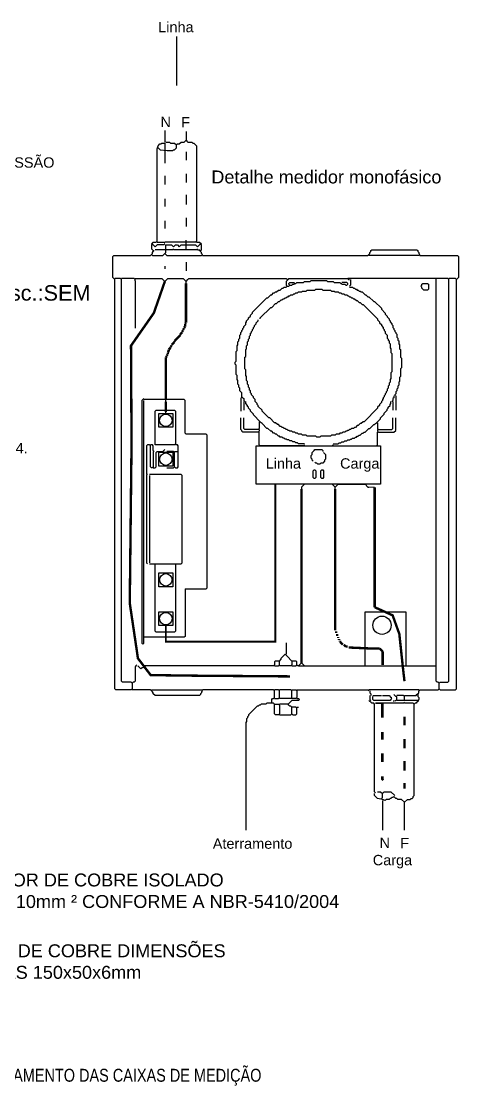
# Model space of a CAD drawing. Header units: millimetres. Extents: x 425 to 646, y 332 to 411.
# Drawn here: x 468.614 to 470.365, y 349.73 to 353.849 of the extents above; entities that cross this region are included whole.
import ezdxf

# ---------------------------------------------------------------- set-up
doc = ezdxf.new("R2010")
doc.units = ezdxf.units.MM
doc.linetypes.add('CONTINU', pattern=[0])
doc.linetypes.add('HIDDEN', pattern=[0.375, 0.25, -0.125])
for name, color, linetype in [('Alvenaria', 7, 'Continuous'), ('C01', 1, 'Continuous'), ('Elétrico', 5, 'Continuous'), ('TRACE', 5, 'Continuous')]:
    doc.layers.add(name, color=color, linetype=linetype)
doc.layers.add('Cota', color=7, linetype='Continuous', lineweight=25)
doc.layers.add('VP', color=1, linetype='Continuous', plot=False)
doc.styles.add('ARIAL', font='arial.ttf')
doc.dimstyles.get("Standard").update_dxf_attribs({"dimtxt": 0.18, "dimasz": 0.18, "dimexe": 0.18, "dimexo": 0.0625, "dimgap": 0.09, "dimtad": 0, "dimtih": 1, "dimtoh": 1, "dimdec": 4, "dimzin": 0, "dimdsep": 46, "dimtxsty": 'Standard', "dimcen": 0.09, "dimadec": 0, "dimazin": 0, "dimtfac": 1, "dimtdec": 4, "dimtofl": 0, "dimtmove": 0, "dimatfit": 3, "dimfxl": 0, "dimtolj": 1, "dimtzin": 0, "dimarcsym": 0})

msp = doc.modelspace()

# ---------------------------------------------------------------- linework, layer by layer
at = {"layer": 'Alvenaria'}
msp.add_line((469.24251, 351.46597), (469.08634, 351.46597), dxfattribs=at)
for points in [[(469.08634, 352.38843), (469.08262, 352.38472), (469.0789, 352.381), (469.0789, 352.25086), (469.0789, 352.24714), (469.0789, 352.24342), (469.0789, 351.65221), (469.0789, 351.64849), (469.0789, 351.64477), (469.0789, 351.44218), (469.08262, 351.43847), (469.08634, 351.44218), (469.08634, 352.37356), (469.08634, 352.37728), (469.08634, 352.381)], [(469.24623, 351.65221), (469.32803, 351.65221), (469.33175, 351.65593), (469.33175, 352.24714), (469.32803, 352.25086), (469.25738, 352.25086), (469.25366, 352.25086), (469.24994, 352.25086), (469.24623, 352.25457), (469.24623, 352.381), (469.24251, 352.38472), (469.1793, 352.38472), (469.17558, 352.38472), (469.17186, 352.38472), (469.09377, 352.38472), (469.09006, 352.38472), (469.08634, 352.38472)], [(469.12352, 352.18393), (469.12352, 352.18021), (469.12352, 352.17649), (469.12352, 352.12443), (469.1198, 352.12072), (469.11608, 352.12072), (469.11237, 352.12443), (469.11237, 352.1988), (469.11237, 352.20252), (469.11237, 352.20624), (469.10865, 352.20995), (469.10493, 352.20995), (469.10121, 352.20995), (469.09749, 352.20624), (469.09749, 352.09841), (469.10121, 352.09469)], [(469.12724, 352.18393), (469.12352, 352.18764), (469.12352, 352.1988), (469.12352, 352.20252), (469.12352, 352.20624), (469.1198, 352.20995), (469.11608, 352.20995), (469.11237, 352.20995)], [(469.20532, 352.12443), (469.20904, 352.12072), (469.21648, 352.12072), (469.2202, 352.12443), (469.2202, 352.17649), (469.2202, 352.18021), (469.2202, 352.18393), (469.2202, 352.1988), (469.2202, 352.20252), (469.2202, 352.20624), (469.21648, 352.20995), (469.21276, 352.20995), (469.20904, 352.20995)], [(469.12352, 352.12072), (469.12724, 352.12072), (469.13096, 352.12072), (469.13468, 352.12443), (469.13468, 352.17277), (469.13468, 352.17649), (469.13468, 352.18021), (469.13839, 352.18393), (469.1607, 352.18393), (469.16442, 352.18764), (469.16814, 352.19136)], [(469.17558, 352.12072), (469.1793, 352.12072), (469.18301, 352.12072), (469.20161, 352.12072), (469.20532, 352.12443), (469.20532, 352.17277), (469.20532, 352.17649), (469.20532, 352.18021), (469.20161, 352.18393), (469.18301, 352.18393), (469.1793, 352.18393), (469.17558, 352.18393)], [(469.20532, 352.18393), (469.20904, 352.18393), (469.21276, 352.18393), (469.21648, 352.18393)], [(469.09749, 352.09469), (469.09749, 352.09097), (469.09749, 352.08725), (469.09749, 351.7526), (469.10121, 351.74888)], [(469.10865, 351.74888), (469.11237, 351.74888), (469.11608, 351.74888), (469.23135, 351.74888), (469.23507, 351.7526), (469.23507, 352.08353), (469.23507, 352.08725), (469.23507, 352.09097), (469.23135, 352.09469), (469.11608, 352.09469), (469.11237, 352.09469), (469.10865, 352.09469)], [(469.10865, 352.09097), (469.10865, 352.08725), (469.10865, 352.08353), (469.10865, 351.7526)], [(469.20904, 351.74888), (469.20904, 351.51091), (469.20904, 351.50719), (469.20904, 351.4886), (469.20532, 351.48488), (469.17186, 351.48488), (469.13468, 351.48488), (469.13096, 351.4886), (469.13096, 351.50719), (469.13096, 351.51091), (469.13096, 351.74888)]]:
    msp.add_lwpolyline(points, dxfattribs=at)
msp.add_lwpolyline([(469.13096, 352.21367), (469.13096, 352.3401), (469.13468, 352.34381), (469.13839, 352.34381), (469.17186, 352.34381), (469.17558, 352.34381), (469.1793, 352.34381), (469.20532, 352.34381), (469.20904, 352.3401), (469.20904, 352.21367), (469.20532, 352.20995), (469.1793, 352.20995), (469.17558, 352.20995), (469.17186, 352.20995), (469.13839, 352.20995), (469.13468, 352.20995), (469.13096, 352.20995)], close=True, dxfattribs=at)
at = {"layer": 'Alvenaria', "color": 2}
msp.add_lwpolyline([(469.24623, 351.65221), (469.24623, 351.64849), (469.24623, 351.64477), (469.24623, 351.46827), (469.24251, 351.46597)], dxfattribs=at)
at = {"layer": 'Elétrico', "color": 2}
for p, q in [((469.24994, 352.84207), (469.25738, 352.8495)), ((469.24994, 352.83835), (469.24994, 352.84207)), ((469.24994, 352.83463), (469.24994, 352.83835)), ((469.25738, 352.8495), (469.2611, 352.85322)), ((469.2611, 352.85322), (469.26482, 352.85322)), ((469.26482, 352.85322), (469.63665, 352.85322)), ((469.63665, 352.85322), (469.64037, 352.8495)), ((469.64037, 352.8495), (469.64408, 352.8495)), ((469.64408, 352.8495), (469.6478, 352.85322)), ((469.6478, 352.85322), (469.65152, 352.85322)), ((469.65152, 352.85322), (469.87462, 352.85322)), ((469.87462, 352.85322), (469.87834, 352.8495)), ((469.87834, 352.8495), (469.88206, 352.8495)), ((469.17186, 352.381), (469.17186, 352.38472)), ((469.17186, 352.37728), (469.17186, 352.381)), ((469.17186, 352.3401), (469.17186, 352.34381)), ((469.17186, 352.33266), (469.17186, 352.33638)), ((469.17186, 352.32894), (469.17186, 352.33266)), ((469.17186, 352.32522), (469.17186, 352.32894)), ((469.70358, 352.05379), (469.69614, 352.04635)), ((469.69614, 352.04635), (469.69614, 352.04263)), ((469.7073, 352.0575), (469.70358, 352.05379)), ((469.71101, 352.0575), (469.7073, 352.0575)), ((469.81513, 352.0575), (469.71101, 352.0575)), ((469.82628, 352.04635), (469.81513, 352.0575)), ((469.82628, 352.04635), (469.83372, 352.05379)), ((469.82628, 352.04263), (469.82628, 352.04635)), ((469.83372, 352.05379), (469.83744, 352.0575)), ((469.83744, 352.0575), (469.84116, 352.0575)), ((469.84116, 352.0575), (469.94155, 352.0575)), ((469.94155, 352.0575), (469.9527, 352.04635)), ((469.9527, 352.04635), (469.95642, 352.04635)), ((469.69614, 352.04263), (469.69614, 352.03891)), ((469.82628, 352.03891), (469.82628, 352.04263)), ((469.06775, 351.35103), (469.06403, 351.35474)), ((469.07518, 351.34359), (469.06775, 351.35103)), ((469.0789, 351.34731), (469.07518, 351.34359)), ((469.08262, 351.34731), (469.0789, 351.34731)), ((469.09006, 351.35474), (469.08262, 351.34731)), ((469.58831, 351.35474), (469.09006, 351.35474)), ((469.59203, 351.35846), (469.58831, 351.35474)), ((469.59575, 351.37334), (469.59203, 351.36962)), ((469.59203, 351.36962), (469.59203, 351.35846)), ((469.59947, 351.37334), (469.59575, 351.37334)), ((469.61062, 351.37334), (469.59947, 351.37334)), ((469.69614, 351.3659), (469.69986, 351.36218)), ((469.69986, 351.36218), (469.70358, 351.35846)), ((469.70358, 351.35846), (469.7073, 351.35474))]:
    msp.add_line(p, q, dxfattribs=at)
for points in [[(469.24994, 353.42212), (469.24994, 353.38866), (469.25366, 353.38494), (469.25738, 353.38122), (469.27225, 353.38122), (469.27597, 353.3775), (469.27969, 353.3775), (469.29085, 353.36635), (469.29085, 352.99824), (469.28713, 352.99452), (469.25738, 352.99452), (469.25366, 352.99452), (469.24994, 352.99452), (469.17558, 352.99452), (469.17186, 352.99452), (469.16814, 352.99452)], [(469.1198, 352.98336), (469.11608, 352.98708), (469.1198, 352.9908), (469.12352, 352.99452), (469.12724, 352.99452), (469.13468, 352.99452), (469.13839, 352.99824), (469.13839, 353.35148), (469.13839, 353.35519), (469.14025, 353.35891), (469.14207, 353.36618), (469.14939, 353.37375), (469.1533, 353.37382), (469.15699, 353.3775), (469.1607, 353.3775), (469.16814, 353.3775), (469.16814, 353.37379), (469.16814, 353.37007), (469.16814, 353.33846), (469.16814, 353.29942)], [(469.13839, 352.99452), (469.14211, 352.99452), (469.14583, 352.99452), (469.16442, 352.99452), (469.16814, 352.9908)], [(469.29085, 352.99452), (469.29456, 352.99452), (469.29828, 352.99452), (469.302, 352.99452), (469.30944, 352.98708), (469.30572, 352.98336)], [(469.06031, 351.35846), (469.05659, 351.35474), (469.05287, 351.35103), (469.05287, 351.29525), (469.04916, 351.29153), (469.04544, 351.29153), (469.04172, 351.28781), (469.04172, 351.2841), (469.04172, 351.28038), (469.04172, 351.2655), (469.038, 351.26179), (468.97851, 351.26179), (468.97479, 351.2655), (468.97479, 352.84207), (468.97479, 352.84579), (468.97479, 352.8495), (468.96735, 352.85694), (468.96735, 352.93874), (468.97107, 352.94246), (468.97479, 352.94246), (469.11237, 352.94246), (469.11608, 352.94618), (469.1198, 352.9499), (469.1198, 352.95362), (469.12352, 352.95734), (469.12724, 352.96105)], [(469.11608, 352.94618), (469.1198, 352.94246), (469.1607, 352.94246), (469.16442, 352.94618), (469.16814, 352.9499), (469.17186, 352.95362), (469.17186, 352.95734), (469.17186, 352.96105), (469.17186, 352.96477), (469.17186, 352.97593), (469.17186, 352.97964), (469.17186, 352.98336), (469.17558, 352.98336), (469.1793, 352.98336), (469.19417, 352.98336), (469.20161, 352.97593), (469.20532, 352.97964), (469.20904, 352.98336), (469.21276, 352.98336), (469.21648, 352.98336), (469.22392, 352.97593), (469.22763, 352.97964), (469.23135, 352.98336), (469.23507, 352.98336), (469.24994, 352.98336), (469.25366, 352.98336), (469.25738, 352.98336), (469.28713, 352.98336), (469.29456, 352.97593), (469.29828, 352.97964), (469.302, 352.98336), (469.30572, 352.98708)], [(469.11608, 352.98336), (469.11608, 352.97964), (469.11608, 352.97593), (469.11608, 352.96849), (469.12352, 352.96105)], [(469.16814, 352.98708), (469.16442, 352.98336), (469.14211, 352.98336), (469.13839, 352.98336), (469.13468, 352.97964), (469.13096, 352.97593), (469.12724, 352.97964), (469.12352, 352.98336), (469.1198, 352.98708)], [(469.20161, 352.96849), (469.19789, 352.96477), (469.1793, 352.96477), (469.17558, 352.96477), (469.17186, 352.96477), (469.13839, 352.96477), (469.13468, 352.96477), (469.13096, 352.96477)], [(469.16814, 352.9499), (469.17186, 352.94618), (469.17558, 352.94246), (469.30944, 352.94246), (469.31316, 352.94618), (469.30944, 352.9499), (469.30944, 352.95362), (469.30572, 352.95734), (469.302, 352.96105)], [(469.29456, 352.96849), (469.29085, 352.96477), (469.25738, 352.96477), (469.25366, 352.96477), (469.24994, 352.96477), (469.23135, 352.96477), (469.22763, 352.96477), (469.22392, 352.96477), (469.20904, 352.96477), (469.20532, 352.96477), (469.20161, 352.96477)], [(469.29456, 352.96477), (469.29828, 352.96477), (469.302, 352.96477), (469.30572, 352.96105), (469.30944, 352.96477), (469.30944, 352.97593), (469.30944, 352.97964), (469.30944, 352.98336)], [(469.31316, 352.94246), (469.31687, 352.94246), (469.32059, 352.94246), (469.9527, 352.94246), (469.95642, 352.94618), (469.96014, 352.9499), (469.96014, 352.95362), (469.96386, 352.95734), (469.96386, 352.96105), (469.96758, 352.96477), (469.9713, 352.96477), (470.14234, 352.96477), (470.14606, 352.96105), (470.14606, 352.95734), (470.14977, 352.95362), (470.14977, 352.9499), (470.15349, 352.94618), (470.14977, 352.94246), (469.96386, 352.94246), (469.96014, 352.94246), (469.95642, 352.94246)], [(470.15349, 352.94246), (470.15721, 352.94246), (470.16093, 352.94246), (470.29851, 352.94246), (470.30223, 352.93874), (470.30223, 352.85694), (470.29479, 352.8495)], [(469.04172, 351.28781), (469.038, 351.29153), (469.00454, 351.29153), (469.00082, 351.29525), (469.00082, 352.84207), (469.00082, 352.84579), (469.00082, 352.8495), (468.9971, 352.85322), (468.98223, 352.85322), (468.97851, 352.85322), (468.97479, 352.85322)], [(470.22786, 351.28781), (470.23158, 351.29153), (470.26132, 351.29153), (470.26504, 351.29525), (470.26504, 352.84207), (470.26504, 352.84579), (470.26504, 352.8495), (470.26132, 352.85322), (470.22414, 352.85322), (470.22042, 352.85322), (470.2167, 352.85322)], [(470.22786, 351.2655), (470.23158, 351.26179), (470.29107, 351.26179), (470.29479, 351.2655), (470.29479, 352.84207), (470.29479, 352.84579), (470.29479, 352.8495), (470.29107, 352.85322), (470.27248, 352.85322), (470.26876, 352.85322), (470.26504, 352.85322)], [(470.15349, 351.26179), (470.15721, 351.26179), (470.16093, 351.26179), (470.22414, 351.26179), (470.22786, 351.2655), (470.22786, 351.28038), (470.22786, 351.2841), (470.22786, 351.28781), (470.22414, 351.29153), (470.22042, 351.29153), (470.2167, 351.29525), (470.2167, 351.34731), (470.2167, 351.35103), (470.2167, 351.35474)], [(469.11608, 351.26179), (469.1198, 351.26179), (469.12352, 351.26179), (469.30944, 351.26179), (469.31316, 351.25807), (469.30944, 351.25435), (469.30944, 351.25063), (469.30572, 351.24691), (469.30572, 351.24319), (469.302, 351.23948), (469.13096, 351.23948), (469.12352, 351.24691), (469.12352, 351.25063), (469.1198, 351.25435), (469.11608, 351.25807), (469.11237, 351.26179), (469.04916, 351.26179), (469.04544, 351.26179), (469.04172, 351.26179)], [(469.58087, 351.21345), (469.58087, 351.2246), (469.58459, 351.22832), (469.58831, 351.22832), (469.59203, 351.23204), (469.59203, 351.25063), (469.59203, 351.25435), (469.59203, 351.25807), (469.58831, 351.26179), (469.32059, 351.26179), (469.31687, 351.26179), (469.31316, 351.26179)], [(469.67755, 351.26179), (469.68127, 351.26179), (469.68499, 351.26179), (469.9527, 351.26179), (469.95642, 351.25807)]]:
    msp.add_lwpolyline(points, dxfattribs=at)
at = {"layer": 'Elétrico', "color": 2, "const_width": 0.0093}
for points in [[(469.24994, 352.68218), (469.24994, 352.83463)], [(469.23879, 352.65615), (469.24251, 352.65987)], [(469.24251, 352.66359), (469.24623, 352.66731)], [(469.24251, 352.65987), (469.24251, 352.66359)], [(469.24623, 352.67846), (469.24994, 352.68218)], [(469.24623, 352.66731), (469.24623, 352.67846)], [(469.20532, 352.61153), (469.22763, 352.63384)], [(469.22763, 352.63756), (469.23507, 352.645)], [(469.22763, 352.63384), (469.22763, 352.63756)], [(469.23507, 352.64872), (469.23879, 352.65243)], [(469.23507, 352.645), (469.23507, 352.64872)], [(469.23879, 352.65243), (469.23879, 352.65615)], [(469.18301, 352.57807), (469.19045, 352.5855)], [(469.18301, 352.57063), (469.18301, 352.57807)], [(469.19045, 352.58922), (469.19417, 352.59294)], [(469.19045, 352.5855), (469.19045, 352.58922)], [(469.19417, 352.59666), (469.20532, 352.60781)], [(469.19417, 352.59294), (469.19417, 352.59666)], [(469.20532, 352.60781), (469.20532, 352.61153)], [(469.17186, 352.54832), (469.17558, 352.55204)], [(469.17186, 352.38472), (469.17186, 352.54832)], [(469.17558, 352.55576), (469.1793, 352.55948)], [(469.17558, 352.55204), (469.17558, 352.55576)], [(469.1793, 352.56691), (469.18301, 352.57063)], [(469.1793, 352.55948), (469.1793, 352.56691)], [(469.17186, 352.34381), (469.17186, 352.37728)], [(469.17186, 352.33638), (469.17186, 352.3401)]]:
    msp.add_lwpolyline(points, dxfattribs=at)
at = {"layer": 'Elétrico', "color": 4, "const_width": 0.0093}
for points in [[(469.69614, 352.03891), (469.69614, 351.3659)], [(469.82628, 351.49232), (469.82628, 352.03891)], [(469.83, 351.48117), (469.83, 351.4886)], [(469.83372, 351.47001), (469.83372, 351.47745)], [(469.83744, 351.46257), (469.83744, 351.46629)], [(469.84116, 351.45514), (469.84116, 351.45886)], [(469.84487, 351.4477), (469.84487, 351.45142)], [(469.85603, 351.43655), (469.84487, 351.4477)], [(469.86718, 351.42911), (469.85975, 351.43655)], [(469.87462, 351.42911), (469.86718, 351.42911)], [(469.88577, 351.42539), (469.87834, 351.42539)], [(469.96499, 351.42167), (469.8841, 351.42539)], [(469.99845, 351.42167), (469.96499, 351.42167)], [(470.00217, 351.41795), (469.99845, 351.42167)], [(470.00589, 351.41424), (470.00217, 351.41795)], [(470.00961, 351.41052), (470.00589, 351.41424)], [(470.00961, 351.35846), (470.00961, 351.41052)]]:
    msp.add_lwpolyline(points, dxfattribs=at)
at = {"layer": 'TRACE'}
for p, q in [((469.00454, 352.85322), (469.00082, 352.85322)), ((469.00825, 352.85322), (469.00454, 352.85322))]:
    msp.add_line(p, q, dxfattribs=at)
at = {"layer": 'TRACE', "color": 2}
for p, q in [((469.04916, 352.85322), (469.00825, 352.85322)), ((469.05287, 352.8495), (469.04916, 352.85322)), ((469.05287, 352.84579), (469.05287, 352.8495)), ((469.05473, 352.84211), (469.05287, 352.84579)), ((469.05473, 352.66173), (469.05473, 352.84211)), ((469.16814, 352.84207), (469.17558, 352.8495)), ((469.16814, 352.83835), (469.16814, 352.84207)), ((469.16814, 352.83463), (469.16814, 352.83835)), ((469.17558, 352.8495), (469.1793, 352.85322)), ((469.1793, 352.85322), (469.18301, 352.85322)), ((469.18301, 352.85322), (469.23879, 352.85322)), ((469.23879, 352.85322), (469.24994, 352.84207)), ((469.9713, 351.23948), (469.97501, 351.23948)), ((469.97501, 351.23948), (469.97873, 351.23948)), ((469.97873, 351.23948), (470.00476, 351.23948)), ((470.05682, 351.23948), (470.0531, 351.24319)), ((470.06054, 351.23576), (470.05682, 351.23948)), ((470.06425, 351.23576), (470.06054, 351.23576)), ((470.06054, 351.22088), (470.06425, 351.2246)), ((470.06425, 351.23204), (470.06425, 351.23576)), ((470.06425, 351.22832), (470.06425, 351.23204)), ((470.06425, 351.2246), (470.06425, 351.22832)), ((469.98617, 351.20973), (469.98245, 351.20973)), ((469.98245, 351.20973), (470.00848, 351.20973)), ((470.0531, 351.20973), (469.98617, 351.20973)), ((470.0531, 351.21717), (470.0531, 351.22088)), ((470.05682, 351.20973), (470.0531, 351.20973)), ((470.05682, 351.22088), (470.06054, 351.22088)), ((470.06054, 351.20973), (470.05682, 351.20973)), ((470.09028, 351.20973), (470.06054, 351.20973)), ((470.094, 351.21345), (470.09028, 351.20973))]:
    msp.add_line(p, q, dxfattribs=at)
at = {"layer": 'TRACE'}
for points in [[(469.21276, 353.79024), (469.21276, 353.78652), (469.21276, 353.6006)], [(469.16814, 353.42584), (469.16814, 353.38122)], [(469.14211, 353.35891), (469.14583, 353.35519), (469.14955, 353.35148), (469.17744, 353.34869), (469.19882, 353.34869), (469.20161, 353.35148), (469.20532, 353.35148), (469.21276, 353.35891), (469.21276, 353.36263), (469.21276, 353.36635), (469.21276, 353.37007), (469.21648, 353.37379), (469.22392, 353.37379), (469.23135, 353.38122), (469.24251, 353.38122), (469.24623, 353.38494), (469.24994, 353.38866)], [(469.17186, 353.38122), (469.17558, 353.38122), (469.1793, 353.38122), (469.18673, 353.38122), (469.19045, 353.3775), (469.20532, 353.3775), (469.21276, 353.37007)], [(469.24994, 353.34404), (469.24994, 353.31057)], [(469.16814, 353.25108), (469.16814, 353.21762)], [(469.24994, 353.25852), (469.24994, 353.22505)], [(469.16814, 353.16184), (469.16814, 353.1321)], [(469.24994, 353.17672), (469.24994, 353.13953)], [(469.16814, 353.07632), (469.16814, 353.04657)], [(469.24994, 353.08748), (469.24994, 353.05401)], [(469.24994, 352.96849), (469.24994, 352.97593), (469.24994, 352.97964), (469.24994, 352.98336), (469.24994, 352.98708), (469.24994, 352.9908), (469.24994, 352.99452), (469.24994, 352.99824), (469.24994, 353.00195)], [(469.24994, 352.91643), (469.24994, 352.88297)], [(469.16814, 352.90156), (469.16814, 352.89784), (469.16814, 352.89041)], [(469.53254, 352.20624), (469.53625, 352.20624), (469.53997, 352.20624), (469.70358, 352.20624), (469.7073, 352.20995)], [(469.7073, 352.20624), (469.71101, 352.20624), (469.71473, 352.20624), (469.81513, 352.20624), (469.81885, 352.20995)], [(469.74076, 352.14674), (469.73704, 352.15046), (469.73704, 352.15418), (469.73332, 352.1579), (469.73332, 352.16905), (469.73704, 352.17277), (469.73704, 352.18021), (469.74448, 352.18764), (469.7482, 352.19136), (469.75192, 352.19136), (469.77423, 352.19136), (469.77794, 352.18764), (469.77794, 352.18393)], [(469.78166, 352.18021), (469.78538, 352.17649), (469.7891, 352.17277), (469.7891, 352.15418), (469.78538, 352.15046), (469.78538, 352.14674), (469.77794, 352.13931), (469.77051, 352.13931), (469.76679, 352.13559), (469.75935, 352.13559), (469.75563, 352.13931), (469.75192, 352.13931), (469.7482, 352.14303)]]:
    msp.add_lwpolyline(points, dxfattribs=at)
at = {"layer": 'TRACE', "color": 2}
for points in [[(469.05287, 352.85322), (469.05659, 352.85322), (469.06031, 352.85322), (469.15699, 352.85322), (469.16814, 352.84207)], [(469.46561, 352.39215), (469.46561, 352.41074), (469.45817, 352.41818), (469.45817, 352.42934), (469.45445, 352.43305), (469.45445, 352.44049), (469.45073, 352.44421), (469.45073, 352.45908), (469.44701, 352.4628), (469.44701, 352.47767), (469.4433, 352.48139), (469.4433, 352.51857), (469.43958, 352.52229), (469.43958, 352.52973), (469.4433, 352.53345), (469.4433, 352.57063), (469.44701, 352.57435), (469.44701, 352.59294), (469.45073, 352.59666), (469.45073, 352.60781), (469.45445, 352.61153), (469.45445, 352.61897), (469.45817, 352.62269), (469.45817, 352.63384), (469.46189, 352.63756), (469.46189, 352.645), (469.46561, 352.64872), (469.46561, 352.65243), (469.46932, 352.65615), (469.46932, 352.65987), (469.47304, 352.66359), (469.47304, 352.66731), (469.48048, 352.67474), (469.48048, 352.68218), (469.4842, 352.6859), (469.4842, 352.68962), (469.49163, 352.69705), (469.49163, 352.70077), (469.49907, 352.70821), (469.49907, 352.71193), (469.50651, 352.71936), (469.50651, 352.72308), (469.56228, 352.77886), (469.566, 352.77886), (469.57716, 352.79001), (469.58087, 352.79001), (469.58831, 352.79745), (469.59203, 352.79745), (469.59575, 352.80117), (469.59947, 352.80117), (469.6069, 352.8086), (469.61434, 352.8086), (469.62177, 352.81604), (469.62549, 352.81604), (469.62921, 352.81976), (469.63293, 352.81976), (469.63665, 352.81976), (469.64037, 352.82348), (469.64408, 352.82348), (469.6478, 352.82348), (469.65152, 352.82719), (469.65896, 352.82719), (469.66268, 352.83091), (469.66639, 352.83091), (469.67011, 352.83463), (469.67383, 352.83463), (469.67755, 352.83835), (469.70358, 352.83835), (469.7073, 352.84207), (469.72961, 352.84207), (469.73332, 352.84579), (469.73704, 352.84579), (469.79282, 352.84579), (469.79654, 352.84207), (469.81885, 352.84207), (469.82256, 352.83835), (469.84487, 352.83835), (469.84859, 352.83463), (469.85231, 352.83463)], [(469.64408, 352.8495), (469.64037, 352.84579), (469.63665, 352.84207), (469.63665, 352.82719), (469.64037, 352.82348)], [(469.65152, 352.82719), (469.6478, 352.83091), (469.6478, 352.83463), (469.65152, 352.83835), (469.65524, 352.83835), (469.66639, 352.83835), (469.67011, 352.83463)], [(469.85231, 352.83091), (469.85603, 352.83091), (469.85975, 352.83091), (469.86347, 352.83091), (469.86718, 352.82719), (469.8709, 352.82719), (469.87462, 352.83091), (469.87462, 352.83463), (469.8709, 352.83835), (469.85975, 352.83835), (469.85603, 352.83835), (469.85231, 352.83835)], [(469.88577, 352.8495), (469.88577, 352.84579), (469.88577, 352.84207), (469.88577, 352.82719), (469.88206, 352.82348)], [(469.53625, 352.69705), (469.53625, 352.70077), (469.57716, 352.74167), (469.58087, 352.74167), (469.59575, 352.75655), (469.59947, 352.75655), (469.6069, 352.76398), (469.61062, 352.76398), (469.61806, 352.77142), (469.62177, 352.77142), (469.62549, 352.77514), (469.62921, 352.77514), (469.63293, 352.77886), (469.63665, 352.77886), (469.64037, 352.78257), (469.64408, 352.78257), (469.6478, 352.78629), (469.65152, 352.78629), (469.65524, 352.79001), (469.66268, 352.79001), (469.66639, 352.79373), (469.67011, 352.79373), (469.67383, 352.79745), (469.68127, 352.79745), (469.68499, 352.80117), (469.69614, 352.80117), (469.69986, 352.80488), (469.71473, 352.80488), (469.71845, 352.8086), (469.7482, 352.8086), (469.75192, 352.81232), (469.75563, 352.81232), (469.77423, 352.81232), (469.77794, 352.8086), (469.80769, 352.8086), (469.81141, 352.80488), (469.82256, 352.80488), (469.82628, 352.80117), (469.83744, 352.80117), (469.84116, 352.79745), (469.84859, 352.79745), (469.85231, 352.79373), (469.85975, 352.79373), (469.86347, 352.79001), (469.8709, 352.79001), (469.87462, 352.78629), (469.87834, 352.78629), (469.88206, 352.78257), (469.88577, 352.78257), (469.88949, 352.77886), (469.89321, 352.77886), (469.89693, 352.77514), (469.90065, 352.77514), (469.90808, 352.7677), (469.9118, 352.7677), (469.91924, 352.76026), (469.92296, 352.76026), (469.93039, 352.75283), (469.93411, 352.75283), (469.98989, 352.69705), (469.98989, 352.69334), (469.99732, 352.6859), (469.99732, 352.68218), (470.00476, 352.67474), (470.00476, 352.67103), (470.0122, 352.66359), (470.0122, 352.65987), (470.01592, 352.65615), (470.01592, 352.65243), (470.01963, 352.64872), (470.01963, 352.64128), (470.02707, 352.63384), (470.02707, 352.62269), (470.03079, 352.61897), (470.03079, 352.61525), (470.03451, 352.61153), (470.03451, 352.6041), (470.03823, 352.60038), (470.03823, 352.5855), (470.04194, 352.58179), (470.04194, 352.56691), (470.04566, 352.56319), (470.04566, 352.49255), (470.04194, 352.48883), (470.04194, 352.46652), (470.03823, 352.4628), (470.03823, 352.45164), (470.03451, 352.44793), (470.03451, 352.44049), (470.03079, 352.43677), (470.03079, 352.42934), (470.02707, 352.42562), (470.02707, 352.41818), (470.02335, 352.41446), (470.02335, 352.41074), (470.01963, 352.40703), (470.01963, 352.40331), (470.01592, 352.39959), (470.01592, 352.39587), (470.0122, 352.39215), (470.0122, 352.38843), (470.00848, 352.38472), (470.00848, 352.381), (470.00476, 352.37728), (470.00476, 352.37356), (469.99732, 352.36612), (469.99732, 352.36241), (469.98989, 352.35497), (469.98989, 352.35125), (469.93783, 352.29919), (469.93411, 352.29919), (469.92668, 352.29176), (469.92296, 352.29176), (469.91552, 352.28432), (469.9118, 352.28432), (469.90437, 352.27688), (469.90065, 352.27688), (469.89693, 352.27317), (469.88949, 352.27317), (469.88577, 352.26945), (469.88206, 352.26945), (469.87834, 352.26573), (469.87462, 352.26573), (469.8709, 352.26201), (469.86718, 352.26201), (469.86347, 352.25829), (469.85603, 352.25829), (469.85231, 352.25457), (469.84487, 352.25457), (469.84116, 352.25086), (469.83, 352.25086), (469.82628, 352.24714), (469.81141, 352.24714), (469.80769, 352.24342), (469.77051, 352.24342), (469.76679, 352.2397), (469.75563, 352.2397), (469.75192, 352.24342), (469.71845, 352.24342), (469.71473, 352.24714), (469.69986, 352.24714), (469.69614, 352.25086), (469.68499, 352.25086), (469.68127, 352.25457), (469.67383, 352.25457), (469.67011, 352.25829), (469.66268, 352.25829), (469.65896, 352.26201), (469.65152, 352.26201), (469.6478, 352.26573), (469.64408, 352.26573), (469.64037, 352.26945), (469.63665, 352.26945), (469.63293, 352.27317), (469.62921, 352.27317), (469.62549, 352.27688), (469.62177, 352.27688), (469.61806, 352.2806), (469.61434, 352.2806), (469.6069, 352.28804), (469.60318, 352.28804), (469.59575, 352.29548), (469.59203, 352.29548), (469.57344, 352.31407), (469.56972, 352.31407), (469.54369, 352.3401), (469.54369, 352.34381), (469.52882, 352.35869), (469.52882, 352.36241), (469.5251, 352.36612), (469.5251, 352.36984), (469.51766, 352.37728), (469.51766, 352.38472), (469.51023, 352.39215), (469.51023, 352.39587), (469.50279, 352.40331), (469.50279, 352.40703), (469.49907, 352.41074), (469.49907, 352.41818), (469.49535, 352.4219), (469.49535, 352.42934), (469.49163, 352.43305), (469.49163, 352.44049), (469.48792, 352.44421), (469.48792, 352.45536), (469.4842, 352.45908), (469.4842, 352.47395), (469.48048, 352.47767), (469.48048, 352.49998), (469.47676, 352.5037), (469.47676, 352.54832), (469.48048, 352.55204), (469.48048, 352.57807), (469.4842, 352.58179), (469.4842, 352.59294), (469.48792, 352.59666), (469.48792, 352.60781), (469.49163, 352.61153), (469.49163, 352.61897), (469.49535, 352.62269), (469.49535, 352.63012), (469.49907, 352.63384), (469.49907, 352.64128), (469.50279, 352.645), (469.50279, 352.64872), (469.50651, 352.65243), (469.50651, 352.65615), (469.51023, 352.65987), (469.51023, 352.66359), (469.51394, 352.66731), (469.51394, 352.67103), (469.52138, 352.67846), (469.52138, 352.68218), (469.52882, 352.68962), (469.52882, 352.69334)], [(469.88206, 352.81976), (469.88577, 352.81976), (469.88949, 352.81976), (469.89321, 352.81976), (469.89693, 352.81604), (469.90065, 352.81604), (469.90437, 352.81232), (469.90808, 352.81232), (469.9118, 352.8086), (469.91552, 352.8086), (469.91924, 352.80488), (469.92296, 352.80488), (469.92668, 352.80117), (469.93039, 352.80117), (469.94155, 352.79001), (469.94527, 352.79001), (469.9527, 352.78257), (469.95642, 352.78257), (469.97501, 352.76398), (469.97873, 352.76398), (470.00476, 352.73795), (470.00476, 352.73424), (470.01963, 352.71936), (470.01963, 352.71564), (470.02707, 352.70821), (470.02707, 352.70449), (470.03451, 352.69705), (470.03451, 352.69334), (470.03823, 352.68962), (470.03823, 352.6859), (470.04566, 352.67846), (470.04566, 352.67474), (470.04938, 352.67103), (470.04938, 352.66359), (470.0531, 352.65987), (470.0531, 352.65615), (470.05682, 352.65243), (470.05682, 352.64872), (470.06054, 352.645), (470.06054, 352.64128), (470.06425, 352.63756), (470.06425, 352.62641), (470.06797, 352.62269), (470.06797, 352.61525), (470.07169, 352.61153), (470.07169, 352.60038), (470.07541, 352.59666), (470.07541, 352.58179), (470.07913, 352.57807), (470.07913, 352.54832), (470.08285, 352.5446), (470.08285, 352.50742), (470.07913, 352.5037), (470.07913, 352.47395), (470.07541, 352.47024), (470.07541, 352.45536), (470.07169, 352.45164), (470.07169, 352.44049), (470.06797, 352.43677), (470.06797, 352.42934), (470.06425, 352.42562), (470.06425, 352.41818), (470.06054, 352.41446), (470.06054, 352.40703), (470.05682, 352.40331), (470.05682, 352.39959)], [(469.46189, 352.39215), (469.46189, 352.38843), (469.46189, 352.38472), (469.46189, 352.3401)], [(469.46561, 352.39587), (469.46932, 352.39215), (469.47304, 352.38843), (469.47304, 352.381), (469.47676, 352.37728)], [(469.47304, 352.37728), (469.47304, 352.37356), (469.47304, 352.36984), (469.47304, 352.34381)], [(469.7073, 352.21367), (469.68499, 352.21367), (469.68127, 352.21739), (469.67383, 352.21739), (469.67011, 352.22111), (469.66268, 352.22111), (469.65896, 352.22483), (469.65152, 352.22483), (469.6478, 352.22855), (469.64037, 352.22855), (469.63665, 352.23226), (469.63293, 352.23226), (469.62921, 352.23598), (469.62549, 352.23598), (469.62177, 352.2397), (469.61434, 352.2397), (469.61062, 352.24342), (469.6069, 352.24342), (469.59947, 352.25086), (469.59575, 352.25086), (469.59203, 352.25457), (469.58831, 352.25457), (469.58087, 352.26201), (469.57716, 352.26201), (469.566, 352.27317), (469.56228, 352.27317), (469.54369, 352.29176), (469.53997, 352.29548), (469.53625, 352.29919), (469.51023, 352.32522), (469.51023, 352.32894), (469.49907, 352.3401), (469.49907, 352.34381), (469.49163, 352.35125), (469.49163, 352.35497), (469.48792, 352.35869), (469.48792, 352.36241), (469.48048, 352.36984), (469.48048, 352.37356), (469.48048, 352.37728)], [(469.81885, 352.21367), (469.83744, 352.21367), (469.84116, 352.21739), (469.84859, 352.21739), (469.85231, 352.22111), (469.85975, 352.22111), (469.86347, 352.22483), (469.8709, 352.22483), (469.87462, 352.22855), (469.88206, 352.22855), (469.88577, 352.23226), (469.88949, 352.23226), (469.89321, 352.23598), (469.90065, 352.23598), (469.90437, 352.2397), (469.90808, 352.2397), (469.9118, 352.24342), (469.91552, 352.24342), (469.91924, 352.24714), (469.92296, 352.24714), (469.93039, 352.25457), (469.93411, 352.25457), (469.93783, 352.25829), (469.94155, 352.25829), (469.95642, 352.27317), (469.96014, 352.27317), (469.97501, 352.28804), (469.97873, 352.28804), (469.98245, 352.29176), (469.98617, 352.29548), (470.00104, 352.31035), (470.00104, 352.31407), (470.01592, 352.32894), (470.01592, 352.33266), (470.02707, 352.34381), (470.02707, 352.34753), (470.03079, 352.35125), (470.03079, 352.35497), (470.03823, 352.36241), (470.03823, 352.36612), (470.04194, 352.36984), (470.04194, 352.37356), (470.04194, 352.37728)], [(470.0531, 352.39959), (470.0531, 352.39587), (470.0531, 352.39215), (470.04938, 352.38843), (470.04938, 352.381), (470.04566, 352.37728)], [(470.04938, 352.37728), (470.04938, 352.37356), (470.04938, 352.36984), (470.04938, 352.34381)], [(470.06054, 352.39959), (470.06054, 352.39587), (470.06054, 352.39215), (470.06054, 352.34381)], [(469.53254, 352.26945), (469.53254, 352.26573), (469.53254, 352.26201), (469.52882, 352.25829), (469.46932, 352.25829), (469.46561, 352.26201), (469.46561, 352.26573), (469.46189, 352.26945), (469.46189, 352.31035), (469.46189, 352.31407)], [(469.53254, 352.29919), (469.53254, 352.29548), (469.53254, 352.29176), (469.53254, 352.27317), (469.52882, 352.26945), (469.47676, 352.26945), (469.47304, 352.27317), (469.47304, 352.31035), (469.47304, 352.31407)], [(469.98989, 352.29548), (469.98989, 352.29176), (469.98989, 352.28804), (469.98989, 352.27317), (469.99361, 352.26945), (470.04566, 352.26945), (470.04938, 352.27317), (470.04938, 352.31035), (470.04938, 352.31407)], [(469.98989, 352.26945), (469.98989, 352.26573), (469.98989, 352.26201), (469.99361, 352.25829), (470.0531, 352.25829), (470.06054, 352.26573), (470.06054, 352.31035), (470.06054, 352.31407)], [(469.70358, 352.20624), (469.69986, 352.20624), (469.69614, 352.20624), (469.53625, 352.20624), (469.53254, 352.20995), (469.53254, 352.25086), (469.53254, 352.25457), (469.53254, 352.25829)], [(469.81885, 352.20624), (469.82256, 352.20624), (469.82628, 352.20624), (469.98617, 352.20624), (469.98989, 352.20995), (469.98989, 352.25086), (469.98989, 352.25457), (469.98989, 352.25829)], [(469.63665, 351.44398), (469.63665, 351.39936)], [(469.59203, 351.35474), (469.59575, 351.35474), (469.59947, 351.35474), (469.6069, 351.35474), (469.61062, 351.35846), (469.61062, 351.3659), (469.61062, 351.36962), (469.61062, 351.37334), (469.61806, 351.38077), (469.61806, 351.38449), (469.62549, 351.39193), (469.62921, 351.39564), (469.63293, 351.39936), (469.63665, 351.39564), (469.64037, 351.39193), (469.65896, 351.37334), (469.65896, 351.36962), (469.65896, 351.3659), (469.65896, 351.35846), (469.65524, 351.35474), (469.61806, 351.35474), (469.61434, 351.35474), (469.61062, 351.35474)], [(469.65896, 351.35474), (469.66268, 351.35474), (469.66639, 351.35474), (469.67383, 351.35474), (469.67755, 351.35846), (469.67755, 351.36962), (469.67383, 351.37334), (469.66639, 351.37334), (469.66268, 351.37334), (469.65896, 351.37334)], [(469.69614, 351.3659), (469.69242, 351.36218), (469.6887, 351.35846), (469.68499, 351.35474), (469.68127, 351.35474), (469.67755, 351.35846)], [(469.59203, 351.22832), (469.59575, 351.22832), (469.59947, 351.22832), (469.6069, 351.22832), (469.61062, 351.23204), (469.61062, 351.25063), (469.61062, 351.25435), (469.61062, 351.25807), (469.6069, 351.26179), (469.59947, 351.26179), (469.59575, 351.26179), (469.59203, 351.26179)], [(469.65896, 351.23204), (469.65896, 351.25063), (469.65896, 351.25435), (469.65896, 351.25807), (469.65524, 351.26179), (469.61806, 351.26179), (469.61434, 351.26179), (469.61062, 351.26179)], [(469.65896, 351.26179), (469.66268, 351.26179), (469.66639, 351.26179), (469.67383, 351.26179), (469.67755, 351.25807), (469.67755, 351.25435), (469.67755, 351.25063), (469.67755, 351.23204), (469.67383, 351.22832), (469.66639, 351.22832), (469.66268, 351.22832), (469.65896, 351.22832), (469.61806, 351.22832), (469.61434, 351.22832), (469.61062, 351.22832)], [(469.67755, 351.22832), (469.68127, 351.22832), (469.68499, 351.22832), (469.6887, 351.2246), (469.68499, 351.22088), (469.65896, 351.22088), (469.64408, 351.20601)], [(470.15349, 351.25807), (470.14977, 351.26179), (470.06054, 351.26179), (470.05682, 351.26179), (470.0531, 351.26179), (470.01963, 351.26179), (470.01592, 351.26179), (470.0122, 351.26179), (469.96386, 351.26179), (469.96014, 351.26179), (469.95642, 351.26179)], [(469.96014, 351.25807), (469.96014, 351.25435), (469.96014, 351.25063), (469.96386, 351.24691), (469.96386, 351.23948)], [(469.96014, 351.23948), (469.96014, 351.23576), (469.96014, 351.23204), (469.96014, 351.2246), (469.96386, 351.22088)], [(470.04566, 351.22832), (470.04194, 351.2246), (470.03823, 351.22088), (469.97501, 351.22088), (469.9713, 351.2246), (469.9713, 351.22832), (469.9713, 351.23204), (469.9713, 351.23576)], [(470.00848, 351.23948), (470.0122, 351.23948), (470.01592, 351.23948), (470.03451, 351.23948), (470.04194, 351.23204), (470.04566, 351.23204)], [(470.14606, 351.24319), (470.14606, 351.23948), (470.14606, 351.23576), (470.14977, 351.23204), (470.14977, 351.2246), (470.14606, 351.22088), (470.10144, 351.22088), (470.09772, 351.22088), (470.094, 351.22088), (470.07169, 351.22088), (470.06797, 351.22088), (470.06425, 351.22088)], [(470.094, 351.22088), (470.094, 351.22832), (470.094, 351.23204), (470.094, 351.23576), (470.09028, 351.23948), (470.07169, 351.23948), (470.06797, 351.23948), (470.06425, 351.23948)], [(470.094, 351.23948), (470.09772, 351.23948), (470.10144, 351.23948), (470.13862, 351.23948), (470.14234, 351.24319), (470.14977, 351.25063), (470.14977, 351.25435), (470.14977, 351.25807)], [(469.59203, 351.20601), (469.59575, 351.20601), (469.59947, 351.20601), (469.6069, 351.20601), (469.61062, 351.20229), (469.61062, 351.19857), (469.61062, 351.19486), (469.61062, 351.16883), (469.6069, 351.16511), (469.59575, 351.16511), (469.59203, 351.16883), (469.59203, 351.19857), (469.59203, 351.20229), (469.59203, 351.20601), (469.58831, 351.20973), (469.58459, 351.20973), (469.58087, 351.20973), (469.566, 351.20973), (469.56228, 351.20973), (469.55856, 351.20601), (469.53997, 351.20601), (469.53625, 351.20229), (469.53254, 351.20229), (469.52882, 351.19857), (469.5251, 351.19857), (469.49163, 351.16511), (469.49163, 351.16139), (469.48792, 351.15767), (469.48792, 351.15395), (469.4842, 351.15024), (469.4842, 351.13908), (469.48048, 351.13536), (469.48048, 350.71891)], [(469.61062, 351.16511), (469.61434, 351.16511), (469.61806, 351.16511), (469.65524, 351.16511), (469.65896, 351.16883), (469.65896, 351.18742), (469.65896, 351.19114), (469.65896, 351.19486), (469.65524, 351.19857), (469.65152, 351.19857), (469.6478, 351.20229), (469.64408, 351.20601), (469.61806, 351.20601), (469.61434, 351.20601), (469.61062, 351.20601)], [(469.65896, 351.16883), (469.66268, 351.16511), (469.67383, 351.16511), (469.67755, 351.16883), (469.67755, 351.1837), (469.67755, 351.18742), (469.67755, 351.19114), (469.67383, 351.19486), (469.66639, 351.19486), (469.66268, 351.19486), (469.65896, 351.19486)], [(469.67755, 351.19486), (469.68127, 351.19486), (469.68499, 351.19486)], [(469.98245, 350.86393), (469.97873, 350.86764), (469.97873, 351.19857), (469.97873, 351.20229), (469.97873, 351.20601), (469.97501, 351.20973), (469.96758, 351.20973), (469.96386, 351.21345), (469.96014, 351.21717), (469.95642, 351.22088)], [(470.094, 350.82674), (470.10516, 350.8379), (470.11631, 350.8379), (470.12003, 350.84162), (470.12375, 350.84162), (470.12747, 350.84534), (470.12747, 350.84905), (470.13118, 350.85277), (470.13118, 351.19857), (470.13118, 351.20229), (470.13118, 351.20601), (470.12747, 351.20973), (470.10144, 351.20973), (470.09772, 351.20973), (470.094, 351.20973)], [(470.14977, 351.22088), (470.14606, 351.21717), (470.14234, 351.21345), (470.13862, 351.20973), (470.1349, 351.20973), (470.13118, 351.20601)], [(470.094, 350.71891), (470.094, 350.81931), (470.094, 350.82303), (470.094, 350.82674), (470.08285, 350.8379), (470.06797, 350.8379), (470.06425, 350.84162), (470.06054, 350.84162), (470.05682, 350.84534), (470.0531, 350.84905), (470.04938, 350.84534), (470.04566, 350.84534), (470.04194, 350.84162), (470.03823, 350.84162), (470.03451, 350.8379), (470.02335, 350.8379), (470.01963, 350.83418), (470.00848, 350.8379), (469.98989, 350.84162), (469.98617, 350.84534), (469.98245, 350.84905), (469.97873, 350.85277), (469.97873, 350.85649), (469.97873, 350.86021)], [(469.98989, 350.86764), (469.99361, 350.86764), (469.99732, 350.86764), (470.00104, 350.86764), (470.00848, 350.86021)], [(470.00476, 350.84162), (470.00848, 350.84534), (470.00848, 350.85277), (470.00848, 350.85649), (470.00848, 350.86021), (470.0122, 350.86393), (470.01592, 350.86764), (470.01963, 350.86764), (470.04194, 350.86764), (470.05682, 350.85277)], [(470.00848, 350.83418), (470.00848, 350.83046), (470.00848, 350.82674), (470.00848, 350.71891)]]:
    msp.add_lwpolyline(points, dxfattribs=at)
msp.add_lwpolyline([(470.16465, 352.83463), (470.16837, 352.83463), (470.18324, 352.83463), (470.18696, 352.83091), (470.18696, 352.81232), (470.18324, 352.8086), (470.16837, 352.8086), (470.16093, 352.81604), (470.16093, 352.81976), (470.15721, 352.82348), (470.16093, 352.82719), (470.16093, 352.83091)], close=True, dxfattribs=at)
at = {"layer": 'TRACE'}
for points in [[(469.74448, 352.11328), (469.7482, 352.11328), (469.75192, 352.10956), (469.75192, 352.08353), (469.7482, 352.07981), (469.74448, 352.07981), (469.74076, 352.08353), (469.74076, 352.10956)], [(469.77423, 352.11328), (469.77794, 352.11328), (469.78166, 352.10956), (469.78166, 352.08353), (469.77794, 352.07981), (469.77423, 352.07981), (469.77051, 352.08353), (469.77051, 352.10956)]]:
    msp.add_lwpolyline(points, close=True, dxfattribs=at)
at = {"layer": 'TRACE', "color": 2, "const_width": 0.0093}
for points in [[(470.08842, 351.34359), (470.094, 351.29525)], [(470.094, 351.15767), (470.094, 351.12421)], [(470.094, 351.07215), (470.094, 351.03497)], [(470.094, 350.98663), (470.094, 350.94945)], [(470.094, 350.90111), (470.094, 350.8788)]]:
    msp.add_lwpolyline(points, dxfattribs=at)
at = {"layer": 'TRACE', "color": 4, "const_width": 0.0093}
for points in [[(470.00848, 351.20973), (470.00848, 351.15395)], [(470.00848, 351.09818), (470.00848, 351.06843)], [(470.00848, 351.01638), (470.00848, 350.98291)], [(470.00848, 350.92714), (470.00848, 350.92342), (470.00848, 350.91598), (470.0122, 350.91226)]]:
    msp.add_lwpolyline(points, dxfattribs=at)
at = {"layer": 'VP'}
msp.add_line((469.97873, 352.04472), (469.95642, 352.04635), dxfattribs=at)
at = {"layer": 'VP', "color": 2}
msp.add_line((469.68499, 351.35474), (470.00848, 351.35474), dxfattribs=at)
at = {"layer": 'VP', "color": 4, "linetype": 'HIDDEN', "const_width": 0.0093}
msp.add_lwpolyline([(469.16814, 352.84207), (469.12564, 352.71992), (469.03743, 352.59337), (469.03942, 352.21485), (469.03258, 351.59742), (469.06417, 351.38366), (469.11334, 351.31879), (469.29064, 351.31652), (469.65152, 351.31384)], dxfattribs=at)
at = {"layer": 'VP', "color": 2}
for points in [[(470.00848, 351.35474), (470.2167, 351.35474), (470.2167, 352.85322), (469.87462, 352.85322)], [(469.94155, 351.35474), (469.94155, 351.56396), (470.09983, 351.56396), (470.09983, 351.35474)]]:
    msp.add_lwpolyline(points, dxfattribs=at)
for points in [[(469.19845, 352.27819), (469.14527, 352.27819), (469.14527, 352.33136), (469.19845, 352.33136)], [(469.19845, 352.12759), (469.14527, 352.12759), (469.14527, 352.18077), (469.19845, 352.18077)], [(469.52138, 352.20624), (470.00104, 352.20624), (470.00104, 352.0575), (469.52138, 352.0575)], [(469.19845, 351.66095), (469.14527, 351.66095), (469.14527, 351.71412), (469.19845, 351.71412)], [(469.19845, 351.51035), (469.14527, 351.51035), (469.14527, 351.56353), (469.19845, 351.56353)]]:
    msp.add_lwpolyline(points, close=True, dxfattribs=at)
for points, const_width in [([(469.17186, 351.51277), (469.17186, 351.44845), (469.59476, 351.44845), (469.59476, 352.0575)], 0.00744), ([(469.97873, 351.58156), (469.97873, 352.04472)], 0.0093), ([(469.97873, 351.58156), (470.0483, 351.55001), (470.0741, 351.478), (470.08842, 351.34359)], 0.0093)]:
    msp.add_lwpolyline(points, dxfattribs=dict(at, const_width=const_width))
for centre, radius in [((469.17186, 352.30477), 0.02417), ((469.17186, 352.15418), 0.02417), ((469.17186, 351.68753), 0.02417), ((469.17186, 351.53694), 0.02417), ((470.00723, 351.5117), 0.03527)]:
    msp.add_circle(centre, radius, dxfattribs=at)

# ---------------------------------------------------------------- texts
at = {"layer": 'C01', "color": 2, "linetype": 'CONTINU', "style": 'ARIAL'}
for s, p in [('Linha', (469.14248, 353.8064)), ('N', (469.15126, 353.43907)), ('F', (469.23138, 353.43805)), ('Linha', (469.55767, 352.11775)), ('Carga', (469.84518, 352.11775)), ('Aterramento', (469.35338, 350.64689)), ('N', (469.99766, 350.64977)), ('F', (470.07778, 350.64875)), ('Carga', (469.97154, 350.58313))]:
    msp.add_text(s, height=0.04, dxfattribs=at).set_placement(p)
at = {"layer": 'C01', "color": 2, "style": 'ARIAL'}
for s, height, p in [('DE EQUIPOTENCIALIZAÇÃO Esc.:SEM', 0.06, (467.35834, 352.7677)), ('NRB-5410/2004.', 0.04, (468.22203, 352.1771))]:
    msp.add_text(s, height=height, dxfattribs=at).set_placement(p)
at = {"layer": 'C01', "color": 2, "style": 'ARIAL', "width": 0.8}
msp.add_text('VAI AO A ATERRAMENTO DAS CAIXAS DE MEDIÇÃO', height=0.05, dxfattribs=at).set_placement((468.13805, 349.74549))
at = {"layer": 'Cota', "color": 2, "attachment_point": 4, "style": 'ARIAL'}
for s, insert, char_height in [('TERMINAL DE PRESSÃO', (468.08024, 353.30187), 0.04), ('Detalhe medidor monofásico', (469.34776, 353.24593), 0.05), ('CONDUTOR DE COBRE ISOLADO\\PSECÇÃO 10mm ² CONFORME A NBR-5410/2004', (468.27789, 350.4767), 0.05), ('BARRA DE COBRE DIMENSÕES \\PMÍNIMAS 150x50x6mm', (468.33962, 350.21008), 0.05)]:
    msp.add_mtext(s, dxfattribs=dict(at, insert=insert, char_height=char_height))

# ---------------------------------------------------------------- leaders
at = {"layer": 'Cota', "annotation_type": 0, "has_hookline": 1, "hookline_direction": 0}
for points, text_width in [([(468.02804, 350.79456), (468.09527, 350.4767), (468.27527, 350.4767)], 2), ([(468.02804, 350.20342), (468.00789, 350.4767), (468.18789, 350.4767)], 1.55778)]:
    msp.add_leader(points, dimstyle='Standard', dxfattribs=dict(at, text_width=text_width))

doc.saveas('drawing.dxf')
